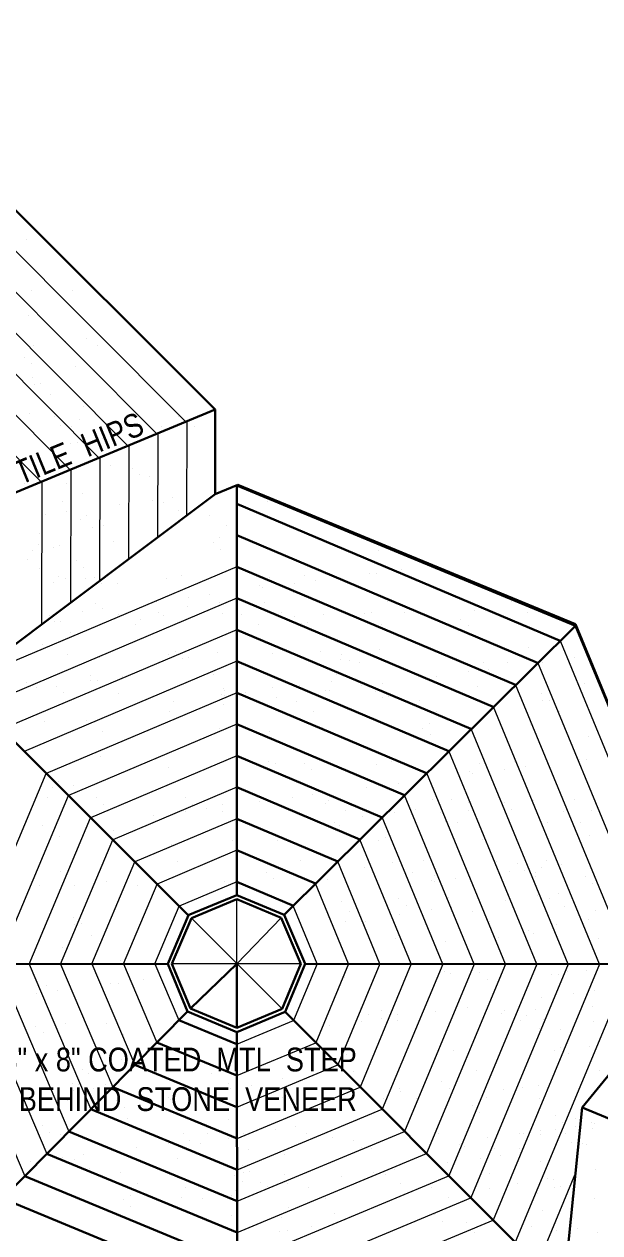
# Model space of a CAD drawing. Header units: inches. Extents: x 279 to 11006, y 233 to 7807.
# Drawn here: x 3026.2 to 3244.7, y 7348.9 to 7807.3 of the extents above; entities that cross this region are included whole.
import ezdxf

# ---------------------------------------------------------------- set-up
doc = ezdxf.new("R2010")
doc.units = ezdxf.units.IN
doc.header["$MEASUREMENT"] = 0
doc.linetypes.add('HIDDEN', pattern=[0.375, 0.25, -0.125])
doc.layers.add('ROOF LINE', color=7, linetype='Continuous', lineweight=30)
doc.layers.add('ROOFLINE', color=7, linetype='HIDDEN', lineweight=30)
doc.styles.add('ARCHENT', font='technical.ttf', dxfattribs={"height": 6})

msp = doc.modelspace()

# ---------------------------------------------------------------- linework, layer by layer
at = {"layer": 'ROOF LINE'}
for p, q in [((2952.16, 7807.28), (3098.73, 7661.15)), ((3098.73, 7661.15), (3098.74, 7629)), ((3098.74, 7629), (3107.3, 7632.55)), ((3235.43, 7579.1), (3106.94, 7632.32)), ((3107.3, 7632.55), (3235.41, 7579.69)), ((3098.74, 7629), (3001.53, 7556.19)), ((3235.41, 7579.69), (3252.8, 7537.7)), ((3286.51, 7455.92), (3235.41, 7579.09)), ((3088.48, 7469.36), (3106.93, 7477)), ((3106.93, 7477), (3124.95, 7469.54)), ((3089.71, 7468.25), (3106.93, 7475.38)), ((3106.93, 7475.38), (3123.8, 7468.39)), ((3080.69, 7450.92), (3088.53, 7469.31)), ((3082.32, 7450.93), (3089.71, 7468.25)), ((3123.8, 7468.39), (3131.18, 7450.94)), ((3124.94, 7469.53), (3132.81, 7450.93)), ((3286.51, 7455.92), (3238.01, 7396.39)), ((3088.18, 7432.8), (3080.7, 7450.92)), ((3089.33, 7433.96), (3082.32, 7450.93)), ((3131.18, 7450.94), (3124.09, 7433.8)), ((3132.81, 7450.93), (3125.24, 7432.65)), ((3106.93, 7425.05), (3088.19, 7432.81)), ((3106.93, 7426.67), (3089.33, 7433.96)), ((3124.09, 7433.8), (3106.93, 7426.67)), ((3125.24, 7432.65), (3106.93, 7425.05)), ((3230.21, 7319.9), (3238.01, 7396.39)), ((3238.01, 7396.39), (3278.75, 7379.53))]:
    msp.add_line(p, q, dxfattribs=at)
at = {"layer": 'ROOF LINE', "color": 93, "lineweight": 9}
for p, q in [((2947.75, 7796.61), (3087.58, 7656.52)), ((2943.2, 7785.6), (3076.59, 7651.96)), ((2938.65, 7774.59), (3065.6, 7647.41)), ((2934.1, 7763.58), (3054.61, 7642.85)), ((2929.55, 7752.57), (3043.62, 7638.29)), ((2925, 7741.56), (3032.64, 7633.73)), ((3087.96, 7656.68), (3087.89, 7620.78)), ((3076.95, 7652.11), (3076.88, 7612.54)), ((3065.94, 7647.55), (3065.87, 7604.3)), ((3054.93, 7642.67), (3054.85, 7596.06)), ((3043.93, 7638.41), (3043.84, 7587.82)), ((3032.92, 7633.85), (3032.82, 7579.58)), ((3106.92, 7601.53), (3001, 7556.64)), ((3106.92, 7589.59), (3009.41, 7548.26)), ((3106.92, 7577.64), (3017.81, 7539.87)), ((3280.38, 7450.53), (3229.86, 7573.01)), ((3106.92, 7565.69), (3026.22, 7531.49)), ((3268.41, 7450.7), (3221.18, 7565.22)), ((3256.5, 7450.72), (3212.74, 7556.83)), ((3106.93, 7553.74), (3034.62, 7523.1)), ((3244.59, 7450.74), (3204.3, 7548.44)), ((3106.93, 7541.8), (3043.03, 7514.72)), ((3232.69, 7450.76), (3195.86, 7540.05)), ((3220.78, 7450.78), (3187.42, 7531.66)), ((3106.93, 7529.85), (3051.43, 7506.33)), ((3004.16, 7450.77), (3034.62, 7523.1)), ((3208.87, 7450.8), (3178.99, 7523.27)), ((3106.93, 7517.9), (3059.83, 7497.94)), ((3016.11, 7450.79), (3043.03, 7514.72)), ((3196.96, 7450.82), (3170.55, 7514.88)), ((3028.06, 7450.82), (3051.43, 7506.33)), ((3106.93, 7505.96), (3068.24, 7489.56)), ((3185.06, 7450.84), (3162.11, 7506.49)), ((3040, 7450.84), (3059.83, 7497.94)), ((3173.15, 7450.86), (3153.67, 7498.1)), ((3106.93, 7494.01), (3076.64, 7481.17)), ((3051.95, 7450.87), (3068.24, 7489.56)), ((3161.24, 7450.88), (3145.23, 7489.71)), ((3063.89, 7450.89), (3076.64, 7481.17)), ((3106.93, 7482.06), (3085.05, 7472.79)), ((3149.34, 7450.9), (3136.79, 7481.32)), ((3075.84, 7450.91), (3085.05, 7472.79)), ((3137.43, 7450.92), (3128.36, 7472.93)), ((2992.22, 7450.75), (3026.43, 7370.4)), ((3004.16, 7450.77), (3034.79, 7378.85)), ((3016.11, 7450.79), (3043.15, 7387.29)), ((3028.06, 7450.82), (3051.5, 7395.74)), ((3040, 7450.84), (3059.86, 7404.19)), ((3051.95, 7450.87), (3068.22, 7412.63)), ((3063.89, 7450.89), (3076.58, 7421.08)), ((3075.84, 7450.91), (3084.94, 7429.53)), ((3137.43, 7450.92), (3128.47, 7429.42)), ((3149.34, 7450.9), (3136.89, 7421.01)), ((3161.24, 7450.88), (3145.3, 7412.6)), ((3173.15, 7450.86), (3153.72, 7404.19)), ((3185.06, 7450.84), (3162.13, 7395.78)), ((3196.96, 7450.82), (3170.55, 7387.38)), ((3208.87, 7450.8), (3178.96, 7378.97)), ((3220.78, 7450.78), (3187.37, 7370.56)), ((3232.69, 7450.76), (3195.79, 7362.15)), ((3244.59, 7450.74), (3204.2, 7353.74)), ((3256.5, 7450.72), (3212.62, 7345.34)), ((3106.94, 7420.43), (3128.47, 7429.42)), ((3106.96, 7408.52), (3136.89, 7421.01)), ((3106.98, 7396.61), (3145.3, 7412.6)), ((3107, 7384.7), (3153.72, 7404.19)), ((3107.02, 7372.79), (3162.13, 7395.78)), ((3107.04, 7360.87), (3170.55, 7387.38)), ((3107.06, 7348.96), (3178.96, 7378.97)), ((3235.48, 7371.63), (3221.03, 7336.93)), ((3107.07, 7337.05), (3187.37, 7370.56)), ((3107.09, 7325.14), (3195.79, 7362.15)), ((3107.11, 7313.23), (3204.2, 7353.74))]:
    msp.add_line(p, q, dxfattribs=at)
at = {"layer": 'ROOF LINE', "color": 93}
for p, q in [((2887.94, 7573.71), (3098.73, 7661.15)), ((3106.93, 7477), (3106.92, 7632.42)), ((3106.92, 7625.43), (3229.66, 7573.42)), ((3106.92, 7613.48), (3221.06, 7565.11)), ((3106.92, 7601.53), (3212.64, 7556.73)), ((3106.92, 7589.59), (3204.22, 7548.36)), ((3106.92, 7577.64), (3195.79, 7539.98)), ((3124.91, 7469.5), (3235.41, 7579.09)), ((3106.92, 7565.69), (3187.37, 7531.6)), ((3088.48, 7469.36), (3001.49, 7556.15)), ((3106.93, 7553.74), (3178.94, 7523.23)), ((3106.93, 7541.8), (3170.52, 7514.85)), ((3106.93, 7529.85), (3162.09, 7506.47)), ((3106.93, 7517.9), (3153.67, 7498.1)), ((3106.93, 7505.96), (3145.24, 7489.72)), ((3106.93, 7494.01), (3136.82, 7481.34)), ((3106.93, 7482.06), (3128.39, 7472.97)), ((3080.69, 7450.92), (2957.79, 7450.68)), ((3132.81, 7450.93), (3282.32, 7450.77)), ((3088.18, 7432.8), (2978.65, 7322.12)), ((3125.24, 7432.65), (3229.45, 7328.52)), ((3106.94, 7420.43), (3084.94, 7429.53)), ((3106.93, 7425.05), (3107.18, 7269)), ((3106.96, 7408.52), (3076.58, 7421.08)), ((3106.98, 7396.61), (3068.22, 7412.63)), ((3106.98, 7396.61), (3068.22, 7412.63)), ((3107, 7384.7), (3059.86, 7404.19)), ((3107.02, 7372.79), (3051.5, 7395.74)), ((3107.04, 7360.87), (3043.15, 7387.29)), ((3107.06, 7348.96), (3034.79, 7378.85)), ((3107.07, 7337.05), (3026.43, 7370.4)), ((3107.09, 7325.14), (3018.07, 7361.95))]:
    msp.add_line(p, q, dxfattribs=at)
at = {"layer": 'ROOF LINE', "color": 4, "lineweight": 9}
for p, q in [((3106.99, 7450.93), (3106.98, 7475.38)), ((3123.8, 7468.39), (3106.99, 7450.93))]:
    msp.add_line(p, q, dxfattribs=at)
at = {"layer": 'ROOF LINE', "color": 5, "lineweight": 9}
for p, q in [((3124.09, 7433.8), (3089.71, 7468.25)), ((3131.18, 7450.94), (3082.32, 7450.93))]:
    msp.add_line(p, q, dxfattribs=at)
at = {"layer": 'ROOF LINE', "color": 5}
for p, q in [((3106.99, 7450.93), (3089.33, 7433.96)), ((3106.93, 7426.67), (3106.99, 7450.93))]:
    msp.add_line(p, q, dxfattribs=at)
at = {"layer": 'ROOFLINE', "color": 7, "linetype": 'Continuous', "lineweight": 25, "ltscale": 100}
for p, q in [((3026.99, 7725.52), (3026.99, 7725.52)), ((3028.87, 7706.16), (3028.87, 7706.16)), ((3044.69, 7706.32), (3044.69, 7706.32)), ((3027.93, 7696.62), (3027.93, 7696.62)), ((3049.88, 7688.04), (3049.88, 7688.04)), ((3029.88, 7685.41), (3029.88, 7685.41)), ((3042.07, 7687.01), (3042.07, 7687.01)), ((3053.97, 7685.34), (3053.97, 7685.34)), ((3026.37, 7680.94), (3026.37, 7680.94)), ((3029.14, 7678.41), (3029.14, 7678.41)), ((3029.57, 7673.44), (3029.57, 7673.44)), ((3045.64, 7677.42), (3045.64, 7677.42)), ((3030.03, 7670.74), (3030.03, 7670.74)), ((3032.33, 7670.91), (3032.33, 7670.91)), ((3036.35, 7666.71), (3036.35, 7666.71)), ((3048.71, 7662.23), (3048.71, 7662.23)), ((3028.34, 7659.55), (3028.34, 7659.55)), ((3037.91, 7658.57), (3037.91, 7658.57)), ((3047.26, 7657.23), (3047.26, 7657.23)), ((3084.62, 7658.66), (3084.62, 7658.66)), ((3039.96, 7654.98), (3039.96, 7654.98)), ((3044.23, 7654.55), (3044.23, 7654.55)), ((3054.1, 7650.85), (3054.1, 7650.85)), ((3078.34, 7654.8), (3078.34, 7654.8)), ((3090.94, 7654.63), (3090.94, 7654.63)), ((3043.71, 7648.39), (3043.71, 7648.39)), ((3046.58, 7648.51), (3046.58, 7648.51)), ((3055.9, 7650), (3055.9, 7650)), ((3059, 7639.96), (3059, 7639.96)), ((3067.15, 7638.89), (3067.15, 7638.89)), ((3026.36, 7632.99), (3026.36, 7632.99)), ((3027.25, 7635.52), (3027.25, 7635.52)), ((3042.14, 7633.18), (3042.14, 7633.18)), ((3069.92, 7636.36), (3069.92, 7636.36)), ((3073.96, 7635.61), (3073.96, 7635.61)), ((3048.47, 7629.15), (3048.47, 7629.15)), ((3082.55, 7627.85), (3082.55, 7627.85)), ((3102.92, 7630.53), (3102.92, 7630.53)), ((3040.91, 7626.08), (3040.91, 7626.08)), ((3062.54, 7625.22), (3062.54, 7625.22)), ((3074.74, 7626.82), (3074.74, 7626.82)), ((3079.28, 7625.9), (3079.28, 7625.9)), ((3118.54, 7626.4), (3118.54, 7626.4)), ((3034.36, 7621.51), (3034.36, 7621.51)), ((3042.17, 7622.53), (3042.17, 7622.53)), ((3047.53, 7619.61), (3047.53, 7619.61)), ((3050.02, 7621.01), (3050.02, 7621.01)), ((3084.85, 7622.68), (3084.85, 7622.68)), ((3096.73, 7621.1), (3096.73, 7621.1)), ((3031.85, 7614.25), (3031.85, 7614.25)), ((3032.92, 7615.89), (3032.92, 7615.89)), ((3052.3, 7616.3), (3052.3, 7616.3)), ((3056.35, 7616.98), (3056.35, 7616.98)), ((3103.06, 7617.07), (3103.06, 7617.07)), ((3031.49, 7610.13), (3031.49, 7610.13)), ((3039.76, 7609.51), (3039.76, 7609.51)), ((3059.94, 7611.06), (3059.94, 7611.06)), ((3097.9, 7610.72), (3097.9, 7610.72)), ((3100.46, 7612.52), (3100.46, 7612.52)), ((3138.83, 7612.34), (3138.83, 7612.34)), ((3029.36, 7607.66), (3029.36, 7607.66)), ((3037.17, 7608.69), (3037.17, 7608.69)), ((3100.66, 7608.19), (3100.66, 7608.19)), ((3160.68, 7607.68), (3160.68, 7607.68)), ((3027.3, 7604.09), (3027.3, 7604.09)), ((3032.07, 7600.77), (3032.07, 7600.77)), ((3045.97, 7603.94), (3045.97, 7603.94)), ((3048.73, 7601.4), (3048.73, 7601.4)), ((3169.32, 7600.44), (3169.32, 7600.44)), ((3039.37, 7597.96), (3039.37, 7597.96)), ((3041.86, 7597.18), (3041.86, 7597.18)), ((3049.68, 7596.99), (3049.68, 7596.99)), ((3052.81, 7597.56), (3052.81, 7597.56)), ((3057.49, 7598.02), (3057.49, 7598.02)), ((3080.23, 7596.99), (3080.23, 7596.99)), ((3086.08, 7598.05), (3086.08, 7598.05)), ((3119.49, 7597.5), (3119.49, 7597.5)), ((3132.79, 7598.13), (3132.79, 7598.13)), ((3136.75, 7596.15), (3136.75, 7596.15)), ((3157.13, 7598.84), (3157.13, 7598.84)), ((3160, 7598.96), (3160, 7598.96)), ((3037.49, 7595.38), (3037.49, 7595.38)), ((3055.57, 7595.02), (3055.57, 7595.02)), ((3061.58, 7595.31), (3061.58, 7595.31)), ((3115.59, 7594.51), (3115.59, 7594.51)), ((3116.75, 7593.52), (3116.75, 7593.52)), ((3128.4, 7591.75), (3128.4, 7591.75)), ((3128.95, 7595.12), (3128.95, 7595.12)), ((3053.25, 7587.39), (3053.25, 7587.39)), ((3076.37, 7588.2), (3076.37, 7588.2)), ((3088.02, 7586.44), (3088.02, 7586.44)), ((3088.57, 7589.81), (3088.57, 7589.81)), ((3096.38, 7590.84), (3096.38, 7590.84)), ((3100.22, 7588.04), (3100.22, 7588.04)), ((3108.03, 7589.07), (3108.03, 7589.07)), ((3117.59, 7588.09), (3117.59, 7588.09)), ((3164.3, 7588.18), (3164.3, 7588.18)), ((3211.02, 7588.27), (3211.02, 7588.27)), ((3036, 7582.88), (3036, 7582.88)), ((3037.18, 7583.42), (3037.18, 7583.42)), ((3048.19, 7584.49), (3048.19, 7584.49)), ((3056, 7585.52), (3056, 7585.52)), ((3060.89, 7582.15), (3060.89, 7582.15)), ((3062.14, 7583.45), (3062.14, 7583.45)), ((3077.21, 7583.98), (3077.21, 7583.98)), ((3079.14, 7583.04), (3079.14, 7583.04)), ((3101.4, 7583.62), (3101.4, 7583.62)), ((3108.85, 7583.54), (3108.85, 7583.54)), ((3119.65, 7584.5), (3119.65, 7584.5)), ((3123.92, 7584.06), (3123.92, 7584.06)), ((3128.64, 7582.55), (3128.64, 7582.55)), ((3139.77, 7583.43), (3139.77, 7583.43)), ((3155.56, 7583.63), (3155.56, 7583.63)), ((3158.02, 7584.32), (3158.02, 7584.32)), ((3170.63, 7584.15), (3170.63, 7584.15)), ((3197.29, 7584.82), (3197.29, 7584.82)), ((3217.34, 7584.24), (3217.34, 7584.24)), ((3037.64, 7580.72), (3037.64, 7580.72)), ((3039.95, 7580.89), (3039.95, 7580.89)), ((3068.46, 7579.42), (3068.46, 7579.42)), ((3070.5, 7581.34), (3070.5, 7581.34)), ((3115.18, 7579.51), (3115.18, 7579.51)), ((3131.41, 7580.02), (3131.41, 7580.02)), ((3133.79, 7580.37), (3133.79, 7580.37)), ((3161.89, 7579.6), (3161.89, 7579.6)), ((3191.93, 7581.58), (3191.93, 7581.58)), ((3194.69, 7579.05), (3194.69, 7579.05)), ((3043.96, 7576.69), (3043.96, 7576.69)), ((3033.02, 7571.87), (3033.02, 7571.87)), ((3042.8, 7568.27), (3042.8, 7568.27)), ((3081.17, 7568.09), (3081.17, 7568.09)), ((3083.55, 7569.38), (3083.55, 7569.38)), ((3099.42, 7568.98), (3099.42, 7568.98)), ((3120.44, 7568.59), (3120.44, 7568.59)), ((3138.68, 7569.48), (3138.68, 7569.48)), ((3146.84, 7568.41), (3146.84, 7568.41)), ((3160.95, 7570.06), (3160.95, 7570.06)), ((3179.2, 7570.94), (3179.2, 7570.94)), ((3217.57, 7570.76), (3217.57, 7570.76)), ((3054.88, 7567.21), (3054.88, 7567.21)), ((3086.32, 7566.85), (3086.32, 7566.85)), ((3088.7, 7567.2), (3088.7, 7567.2)), ((3106.94, 7565.04), (3106.94, 7565.04)), ((3146.34, 7566.34), (3146.34, 7566.34)), ((3149.6, 7565.88), (3149.6, 7565.88)), ((3153.65, 7565.13), (3153.65, 7565.13)), ((3200.36, 7565.21), (3200.36, 7565.21)), ((3209.63, 7565.37), (3209.63, 7565.37)), ((3222.98, 7565.37), (3222.98, 7565.37)), ((3235.18, 7566.98), (3235.18, 7566.98)), ((3051.48, 7560.4), (3051.48, 7560.4)), ((3063.51, 7559.97), (3063.51, 7559.97)), ((3098.19, 7560.48), (3098.19, 7560.48)), ((3144.91, 7560.57), (3144.91, 7560.57)), ((3150.59, 7559.14), (3150.59, 7559.14)), ((3182.61, 7560.05), (3182.61, 7560.05)), ((3194.8, 7561.66), (3194.8, 7561.66)), ((3202.61, 7562.69), (3202.61, 7562.69)), ((3026.98, 7557.67), (3026.98, 7557.67)), ((3030.95, 7555.69), (3030.95, 7555.69)), ((3038.46, 7556.22), (3038.46, 7556.22)), ((3051.32, 7558.37), (3051.32, 7558.37)), ((3054.2, 7558.49), (3054.2, 7558.49)), ((3101.75, 7555.25), (3101.75, 7555.25)), ((3102.35, 7554.71), (3102.35, 7554.71)), ((3120.6, 7555.6), (3120.6, 7555.6)), ((3130.58, 7556.5), (3130.58, 7556.5)), ((3140.72, 7554.53), (3140.72, 7554.53)), ((3142.23, 7554.74), (3142.23, 7554.74)), ((3142.78, 7558.11), (3142.78, 7558.11)), ((3154.43, 7556.34), (3154.43, 7556.34)), ((3158.97, 7555.42), (3158.97, 7555.42)), ((3159.39, 7554.38), (3159.39, 7554.38)), ((3162.23, 7557.37), (3162.23, 7557.37)), ((3198.23, 7555.92), (3198.23, 7555.92)), ((3238.75, 7557.38), (3238.75, 7557.38)), ((3041.22, 7553.68), (3041.22, 7553.68)), ((3061.84, 7553.25), (3061.84, 7553.25)), ((3080.08, 7554.14), (3080.08, 7554.14)), ((3083, 7550.45), (3083, 7550.45)), ((3101.25, 7553.17), (3101.25, 7553.17)), ((3102.4, 7552.79), (3102.4, 7552.79)), ((3104.51, 7552.71), (3104.51, 7552.71)), ((3110.21, 7553.82), (3110.21, 7553.82)), ((3114.05, 7551.03), (3114.05, 7551.03)), ((3121.86, 7552.05), (3121.86, 7552.05)), ((3129.71, 7550.53), (3129.71, 7550.53)), ((3162.15, 7551.85), (3162.15, 7551.85)), ((3164.53, 7552.2), (3164.53, 7552.2)), ((3176.42, 7550.62), (3176.42, 7550.62)), ((3222.68, 7553.41), (3222.68, 7553.41)), ((3223.13, 7550.71), (3223.13, 7550.71)), ((3225.44, 7550.87), (3225.44, 7550.87)), ((3081.48, 7546.74), (3081.48, 7546.74)), ((3089.32, 7546.42), (3089.32, 7546.42)), ((3101.85, 7549.42), (3101.85, 7549.42)), ((3136.03, 7546.5), (3136.03, 7546.5)), ((3182.75, 7546.59), (3182.75, 7546.59)), ((3229.46, 7546.68), (3229.46, 7546.68)), ((3033.97, 7542.97), (3033.97, 7542.97)), ((3049.75, 7543.16), (3049.75, 7543.16)), ((3139.63, 7540.58), (3139.63, 7540.58)), ((3180.14, 7542.04), (3180.14, 7542.04)), ((3218.52, 7541.86), (3218.52, 7541.86)), ((3056.08, 7539.13), (3056.08, 7539.13)), ((3100.37, 7540.07), (3100.37, 7540.07)), ((3119.44, 7539.03), (3119.44, 7539.03)), ((3177.58, 7540.24), (3177.58, 7540.24)), ((3180.35, 7537.71), (3180.35, 7537.71)), ((3240.37, 7537.19), (3240.37, 7537.19)), ((3055.14, 7529.59), (3055.14, 7529.59)), ((3119.05, 7527.48), (3119.05, 7527.48)), ((3132.49, 7527.07), (3132.49, 7527.07)), ((3165.76, 7527.56), (3165.76, 7527.56)), ((3199.18, 7527.02), (3199.18, 7527.02)), ((3212.48, 7527.65), (3212.48, 7527.65)), ((3236.81, 7528.35), (3236.81, 7528.35)), ((3239.69, 7528.48), (3239.69, 7528.48)), ((3040.53, 7525.87), (3040.53, 7525.87)), ((3081.03, 7525.24), (3081.03, 7525.24)), ((3121.54, 7526.7), (3121.54, 7526.7)), ((3135.26, 7524.54), (3135.26, 7524.54)), ((3159.91, 7526.51), (3159.91, 7526.51)), ((3195.28, 7524.03), (3195.28, 7524.03)), ((3196.44, 7523.04), (3196.44, 7523.04)), ((3208.63, 7524.64), (3208.63, 7524.64)), ((3216.44, 7525.67), (3216.44, 7525.67)), ((3036.97, 7517.64), (3036.97, 7517.64)), ((3039.1, 7520.1), (3039.1, 7520.1)), ((3044.78, 7518.67), (3044.78, 7518.67)), ((3156.06, 7517.72), (3156.06, 7517.72)), ((3168.26, 7519.33), (3168.26, 7519.33)), ((3176.06, 7520.35), (3176.06, 7520.35)), ((3034.91, 7514.06), (3034.91, 7514.06)), ((3053.58, 7513.91), (3053.58, 7513.91)), ((3087.4, 7513.91), (3087.4, 7513.91)), ((3127.88, 7514.01), (3127.88, 7514.01)), ((3135.69, 7515.04), (3135.69, 7515.04)), ((3141.82, 7512.97), (3141.82, 7512.97)), ((3181.09, 7513.14), (3181.09, 7513.14)), ((3188.54, 7513.06), (3188.54, 7513.06)), ((3235.25, 7513.15), (3235.25, 7513.15)), ((3056.34, 7511.38), (3056.34, 7511.38)), ((3087.5, 7508.69), (3087.5, 7508.69)), ((3090.17, 7511.37), (3090.17, 7511.37)), ((3095.11, 7512.89), (3095.11, 7512.89)), ((3095.31, 7509.72), (3095.31, 7509.72)), ((3101.31, 7511.17), (3101.31, 7511.17)), ((3101.44, 7508.86), (3101.44, 7508.86)), ((3115.69, 7512.4), (3115.69, 7512.4)), ((3140.58, 7511.67), (3140.58, 7511.67)), ((3148.15, 7508.94), (3148.15, 7508.94)), ((3150.19, 7510.86), (3150.19, 7510.86)), ((3166.84, 7508.42), (3166.84, 7508.42)), ((3174.65, 7509.45), (3174.65, 7509.45)), ((3184.22, 7508.48), (3184.22, 7508.48)), ((3194.86, 7509.03), (3194.86, 7509.03)), ((3195.02, 7512.13), (3195.02, 7512.13)), ((3208.33, 7512.07), (3208.33, 7512.07)), ((3211.09, 7509.54), (3211.09, 7509.54)), ((3219.46, 7512.95), (3219.46, 7512.95)), ((3230.93, 7508.56), (3230.93, 7508.56)), ((3241.57, 7509.12), (3241.57, 7509.12)), ((3075.31, 7507.09), (3075.31, 7507.09)), ((3143.83, 7504.36), (3143.83, 7504.36)), ((3154.65, 7506.82), (3154.65, 7506.82)), ((3186.27, 7504.88), (3186.27, 7504.88)), ((3190.54, 7504.45), (3190.54, 7504.45)), ((3224.65, 7504.7), (3224.65, 7504.7)), ((3237.25, 7504.53), (3237.25, 7504.53)), ((3033.36, 7503.42), (3033.36, 7503.42)), ((3039.69, 7499.39), (3039.69, 7499.39)), ((3060.15, 7501.43), (3060.15, 7501.43)), ((3145.76, 7503.42), (3145.76, 7503.42)), ((3200.41, 7500.75), (3200.41, 7500.75)), ((3240.64, 7499.57), (3240.64, 7499.57)), ((3081.98, 7496.33), (3081.98, 7496.33)), ((3105.1, 7497.69), (3105.1, 7497.69)), ((3122.49, 7497.79), (3122.49, 7497.79)), ((3160.86, 7497.61), (3160.86, 7497.61)), ((3163.24, 7498.9), (3163.24, 7498.9)), ((3166, 7496.37), (3166, 7496.37)), ((3200.12, 7498.11), (3200.12, 7498.11)), ((3226.02, 7495.86), (3226.02, 7495.86)), ((3224.59, 7490.09), (3224.59, 7490.09)), ((3039.92, 7485.91), (3039.92, 7485.91)), ((3084.46, 7489.83), (3084.46, 7489.83)), ((3118.15, 7485.74), (3118.15, 7485.74)), ((3131.17, 7489.92), (3131.17, 7489.92)), ((3155.32, 7487.59), (3155.32, 7487.59)), ((3166.04, 7489.36), (3166.04, 7489.36)), ((3177.88, 7490), (3177.88, 7490)), ((3205.31, 7489.86), (3205.31, 7489.86)), ((3210.27, 7486.02), (3210.27, 7486.02)), ((3213.46, 7488.79), (3213.46, 7488.79)), ((3216.23, 7486.26), (3216.23, 7486.26)), ((3220.27, 7485.51), (3220.27, 7485.51)), ((3222.46, 7487.63), (3222.46, 7487.63)), ((3230.27, 7488.66), (3230.27, 7488.66)), ((3057.52, 7482.13), (3057.52, 7482.13)), ((3065.33, 7483.16), (3065.33, 7483.16)), ((3102.26, 7482.27), (3102.26, 7482.27)), ((3120.91, 7483.2), (3120.91, 7483.2)), ((3141.52, 7482.77), (3141.52, 7482.77)), ((3173.56, 7485.42), (3173.56, 7485.42)), ((3180.93, 7482.69), (3180.93, 7482.69)), ((3182.04, 7484.23), (3182.04, 7484.23)), ((3182.09, 7482.31), (3182.09, 7482.31)), ((3189.9, 7483.34), (3189.9, 7483.34)), ((3220.41, 7484.05), (3220.41, 7484.05)), ((3239.08, 7483.9), (3239.08, 7483.9)), ((3241.84, 7481.37), (3241.84, 7481.37)), ((3031.97, 7480.52), (3031.97, 7480.52)), ((3045.33, 7480.52), (3045.33, 7480.52)), ((3069.42, 7480.45), (3069.42, 7480.45)), ((3221.05, 7476.72), (3221.05, 7476.72)), ((3228.86, 7477.75), (3228.86, 7477.75)), ((3061.09, 7472.53), (3061.09, 7472.53)), ((3146.71, 7474.52), (3146.71, 7474.52)), ((3168.37, 7475.63), (3168.37, 7475.63)), ((3171.14, 7473.09), (3171.14, 7473.09)), ((3187.22, 7475.98), (3187.22, 7475.98)), ((3188.48, 7472.44), (3188.48, 7472.44)), ((3208.85, 7475.12), (3208.85, 7475.12)), ((3225.59, 7475.8), (3225.59, 7475.8)), ((3231.16, 7472.58), (3231.16, 7472.58)), ((3045.02, 7468.56), (3045.02, 7468.56)), ((3149.62, 7470.83), (3149.62, 7470.83)), ((3168.48, 7469.8), (3168.48, 7469.8)), ((3180.67, 7471.41), (3180.67, 7471.41)), ((3196.33, 7470.92), (3196.33, 7470.92)), ((3240.52, 7467.57), (3240.52, 7467.57)), ((3243.04, 7471), (3243.04, 7471)), ((3045.48, 7465.86), (3045.48, 7465.86)), ((3047.79, 7466.03), (3047.79, 7466.03)), ((3148.1, 7467.12), (3148.1, 7467.12)), ((3155.95, 7466.8), (3155.95, 7466.8)), ((3202.66, 7466.89), (3202.66, 7466.89)), ((3217.51, 7463.5), (3217.51, 7463.5)), ((3219.44, 7462.57), (3219.44, 7462.57)), ((3228.33, 7465.96), (3228.33, 7465.96)), ((3051.81, 7461.83), (3051.81, 7461.83)), ((3166.99, 7460.46), (3166.99, 7460.46)), ((3186.07, 7459.41), (3186.07, 7459.41)), ((3206.25, 7460.96), (3206.25, 7460.96)), ((3244.21, 7460.62), (3244.21, 7460.62)), ((3040.86, 7457.01), (3040.86, 7457.01)), ((3062.72, 7452.35), (3062.72, 7452.35)), ((3071.36, 7445.11), (3071.36, 7445.11)), ((3147.65, 7445.62), (3147.65, 7445.62)), ((3185.68, 7447.86), (3185.68, 7447.86)), ((3188.17, 7447.08), (3188.17, 7447.08)), ((3199.12, 7447.46), (3199.12, 7447.46)), ((3201.88, 7444.92), (3201.88, 7444.92)), ((3226.54, 7446.9), (3226.54, 7446.9)), ((3229, 7446.73), (3229, 7446.73)), ((3232.39, 7447.95), (3232.39, 7447.95)), ((3239.73, 7448.5), (3239.73, 7448.5)), ((3030.98, 7439.8), (3030.98, 7439.8)), ((3034.82, 7442.8), (3034.82, 7442.8)), ((3038.79, 7440.82), (3038.79, 7440.82)), ((3059.16, 7443.51), (3059.16, 7443.51)), ((3062.04, 7443.63), (3062.04, 7443.63)), ((3234.88, 7439.71), (3234.88, 7439.71)), ((3242.69, 7440.74), (3242.69, 7440.74)), ((3202.31, 7435.42), (3202.31, 7435.42)), ((3222.69, 7438.1), (3222.69, 7438.1)), ((3154.03, 7434.29), (3154.03, 7434.29)), ((3156.79, 7431.76), (3156.79, 7431.76)), ((3161.74, 7433.27), (3161.74, 7433.27)), ((3167.94, 7431.55), (3167.94, 7431.55)), ((3182.31, 7432.79), (3182.31, 7432.79)), ((3194.5, 7434.39), (3194.5, 7434.39)), ((3207.2, 7432.06), (3207.2, 7432.06)), ((3208.45, 7433.35), (3208.45, 7433.35)), ((3216.81, 7431.24), (3216.81, 7431.24)), ((3220.39, 7433.66), (3220.39, 7433.66)), ((3242.05, 7434.77), (3242.05, 7434.77)), ((3030.68, 7427.22), (3030.68, 7427.22)), ((3041.81, 7428.1), (3041.81, 7428.1)), ((3057.6, 7428.3), (3057.6, 7428.3)), ((3141.93, 7427.47), (3141.93, 7427.47)), ((3154.13, 7429.07), (3154.13, 7429.07)), ((3161.94, 7430.1), (3161.94, 7430.1)), ((3168.06, 7429.24), (3168.06, 7429.24)), ((3214.77, 7429.32), (3214.77, 7429.32)), ((3221.79, 7426.26), (3221.79, 7426.26)), ((3223.3, 7429.97), (3223.3, 7429.97)), ((3229.63, 7425.94), (3229.63, 7425.94)), ((3242.16, 7428.95), (3242.16, 7428.95)), ((3033.44, 7424.69), (3033.44, 7424.69)), ((3063.92, 7424.27), (3063.92, 7424.27)), ((3148.6, 7416.71), (3148.6, 7416.71)), ((3171.72, 7418.08), (3171.72, 7418.08)), ((3189.11, 7418.18), (3189.11, 7418.18)), ((3227.48, 7417.99), (3227.48, 7417.99)), ((3229.86, 7419.29), (3229.86, 7419.29)), ((3232.63, 7416.75), (3232.63, 7416.75)), ((3240.67, 7419.6), (3240.67, 7419.6)), ((3062.98, 7414.73), (3062.98, 7414.73)), ((3048.37, 7411.01), (3048.37, 7411.01)), ((3050.66, 7409.36), (3050.66, 7409.36)), ((3097.38, 7409.44), (3097.38, 7409.44)), ((3151.08, 7410.21), (3151.08, 7410.21)), ((3197.79, 7410.3), (3197.79, 7410.3)), ((3244.5, 7410.39), (3244.5, 7410.39)), ((3044.38, 7405.49), (3044.38, 7405.49)), ((3046.94, 7405.24), (3046.94, 7405.24)), ((3052.62, 7403.81), (3052.62, 7403.81)), ((3056.99, 7405.33), (3056.99, 7405.33)), ((3083.64, 7406), (3083.64, 7406)), ((3103.7, 7405.41), (3103.7, 7405.41)), ((3104.67, 7403.6), (3104.67, 7403.6)), ((3112.48, 7404.63), (3112.48, 7404.63)), ((3122.05, 7403.66), (3122.05, 7403.66)), ((3124.16, 7407.46), (3124.16, 7407.46)), ((3132.85, 7407.32), (3132.85, 7407.32)), ((3168.76, 7403.74), (3168.76, 7403.74)), ((3184.77, 7406.12), (3184.77, 7406.12)), ((3187.54, 7403.59), (3187.54, 7403.59)), ((3208.15, 7403.15), (3208.15, 7403.15)), ((3215.47, 7403.83), (3215.47, 7403.83)), ((3221.34, 7404.76), (3221.34, 7404.76)), ((3032.62, 7401.17), (3032.62, 7401.17)), ((3042.75, 7399.2), (3042.75, 7399.2)), ((3044.81, 7402.78), (3044.81, 7402.78)), ((3061.42, 7399.05), (3061.42, 7399.05)), ((3078.29, 7402.76), (3078.29, 7402.76)), ((3081.05, 7400.22), (3081.05, 7400.22)), ((3081.66, 7399.54), (3081.66, 7399.54)), ((3083.59, 7398.6), (3083.59, 7398.6)), ((3092.48, 7402), (3092.48, 7402)), ((3124.1, 7400.06), (3124.1, 7400.06)), ((3128.37, 7399.63), (3128.37, 7399.63)), ((3162.48, 7399.88), (3162.48, 7399.88)), ((3168.88, 7402.65), (3168.88, 7402.65)), ((3175.08, 7399.72), (3175.08, 7399.72)), ((3201.74, 7400.38), (3201.74, 7400.38)), ((3221.8, 7399.8), (3221.8, 7399.8)), ((3242.25, 7401.85), (3242.25, 7401.85)), ((3064.19, 7396.52), (3064.19, 7396.52)), ((3138.24, 7395.93), (3138.24, 7395.93)), ((3196.38, 7397.14), (3196.38, 7397.14)), ((3199.15, 7394.61), (3199.15, 7394.61)), ((3033.2, 7389.59), (3033.2, 7389.59)), ((3065.56, 7392.12), (3065.56, 7392.12)), ((3103.93, 7391.93), (3103.93, 7391.93)), ((3227.71, 7393.43), (3227.71, 7393.43)), ((3230.47, 7390.9), (3230.47, 7390.9)), ((3235.42, 7392.41), (3235.42, 7392.41)), ((3235.62, 7389.25), (3235.62, 7389.25)), ((3241.62, 7390.7), (3241.62, 7390.7)), ((3242.58, 7390.35), (3242.58, 7390.35)), ((3035.96, 7387.06), (3035.96, 7387.06)), ((3040.01, 7386.3), (3040.01, 7386.3)), ((3086.72, 7386.39), (3086.72, 7386.39)), ((3095.98, 7386.54), (3095.98, 7386.54)), ((3109.34, 7386.55), (3109.34, 7386.55)), ((3121.54, 7388.15), (3121.54, 7388.15)), ((3129.34, 7389.18), (3129.34, 7389.18)), ((3133.43, 7386.48), (3133.43, 7386.48)), ((3143.14, 7385.04), (3143.14, 7385.04)), ((3183.65, 7386.5), (3183.65, 7386.5)), ((3202.21, 7385.03), (3202.21, 7385.03)), ((3214.4, 7386.64), (3214.4, 7386.64)), ((3215.62, 7386.61), (3215.62, 7386.61)), ((3222.02, 7386.32), (3222.02, 7386.32)), ((3222.21, 7387.67), (3222.21, 7387.67)), ((3227.81, 7388.22), (3227.81, 7388.22)), ((3231.78, 7386.69), (3231.78, 7386.69)), ((3241.74, 7388.38), (3241.74, 7388.38)), ((3068.97, 7381.23), (3068.97, 7381.23)), ((3081.16, 7382.84), (3081.16, 7382.84)), ((3088.97, 7383.86), (3088.97, 7383.86)), ((3093.15, 7382.77), (3093.15, 7382.77)), ((3103.87, 7384.54), (3103.87, 7384.54)), ((3111.39, 7380.6), (3111.39, 7380.6)), ((3151.29, 7383.98), (3151.29, 7383.98)), ((3154.06, 7381.44), (3154.06, 7381.44)), ((3158.1, 7380.69), (3158.1, 7380.69)), ((3191.39, 7382.58), (3191.39, 7382.58)), ((3193.32, 7381.64), (3193.32, 7381.64)), ((3204.81, 7380.78), (3204.81, 7380.78)), ((3214.08, 7380.93), (3214.08, 7380.93)), ((3227.44, 7380.93), (3227.44, 7380.93)), ((3233.83, 7383.1), (3233.83, 7383.1)), ((3238.1, 7382.66), (3238.1, 7382.66)), ((3239.63, 7382.54), (3239.63, 7382.54)), ((3028.59, 7375.91), (3028.59, 7375.91)), ((3040.78, 7377.52), (3040.78, 7377.52)), ((3045.33, 7376.59), (3045.33, 7376.59)), ((3048.59, 7378.55), (3048.59, 7378.55)), ((3084.59, 7377.09), (3084.59, 7377.09)), ((3125.1, 7378.56), (3125.1, 7378.56)), ((3187.06, 7375.62), (3187.06, 7375.62)), ((3199.26, 7377.22), (3199.26, 7377.22)), ((3207.06, 7378.25), (3207.06, 7378.25)), ((3222.28, 7375.86), (3222.28, 7375.86)), ((3050.89, 7373.38), (3050.89, 7373.38)), ((3062.78, 7371.8), (3062.78, 7371.8)), ((3109.03, 7374.58), (3109.03, 7374.58)), ((3109.49, 7371.88), (3109.49, 7371.88)), ((3111.8, 7372.05), (3111.8, 7372.05)), ((3125.05, 7371.16), (3125.05, 7371.16)), ((3158.88, 7371.91), (3158.88, 7371.91)), ((3163.42, 7370.98), (3163.42, 7370.98)), ((3166.69, 7372.93), (3166.69, 7372.93)), ((3202.69, 7371.48), (3202.69, 7371.48)), ((3243.2, 7372.94), (3243.2, 7372.94)), ((3069.1, 7367.77), (3069.1, 7367.77)), ((3084.54, 7369.7), (3084.54, 7369.7)), ((3106.2, 7370.81), (3106.2, 7370.81)), ((3108.97, 7368.28), (3108.97, 7368.28)), ((3115.82, 7367.85), (3115.82, 7367.85)), ((3118.5, 7366.59), (3118.5, 7366.59)), ((3126.31, 7367.62), (3126.31, 7367.62)), ((3146.68, 7370.3), (3146.68, 7370.3)), ((3168.99, 7367.76), (3168.99, 7367.76)), ((3213.6, 7367.58), (3213.6, 7367.58)), ((3224.76, 7369.36), (3224.76, 7369.36)), ((3227.13, 7368.97), (3227.13, 7368.97)), ((3229.89, 7366.44), (3229.89, 7366.44)), ((3066.5, 7363.21), (3066.5, 7363.21)), ((3085.93, 7362.3), (3085.93, 7362.3)), ((3087.45, 7366.01), (3087.45, 7366.01)), ((3093.78, 7361.98), (3093.78, 7361.98)), ((3104.87, 7363.03), (3104.87, 7363.03)), ((3106.31, 7364.98), (3106.31, 7364.98)), ((3134.16, 7366.1), (3134.16, 7366.1)), ((3140.49, 7362.07), (3140.49, 7362.07)), ((3180.87, 7366.18), (3180.87, 7366.18)), ((3187.2, 7362.15), (3187.2, 7362.15)), ((3202.88, 7365.8), (3202.88, 7365.8)), ((3221.12, 7363.64), (3221.12, 7363.64)), ((3227.59, 7366.27), (3227.59, 7366.27)), ((3233.91, 7362.24), (3233.91, 7362.24)), ((3242.56, 7361.8), (3242.56, 7361.8)), ((3063.94, 7361.42), (3063.94, 7361.42)), ((3066.71, 7358.88), (3066.71, 7358.88)), ((3126.73, 7358.37), (3126.73, 7358.37)), ((3184.6, 7357.6), (3184.6, 7357.6)), ((3222.97, 7357.42), (3222.97, 7357.42)), ((3104.82, 7355.64), (3104.82, 7355.64)), ((3123.9, 7354.6), (3123.9, 7354.6)), ((3144.08, 7356.14), (3144.08, 7356.14)), ((3182.04, 7355.81), (3182.04, 7355.81)), ((3184.8, 7353.27), (3184.8, 7353.27)), ((3194.27, 7352.74), (3194.27, 7352.74)), ((3215.93, 7353.85), (3215.93, 7353.85)), ((3234.78, 7354.2), (3234.78, 7354.2)), ((3123.17, 7349.53), (3123.17, 7349.53)), ((3126.05, 7349.65), (3126.05, 7349.65)), ((3135.37, 7351.14), (3135.37, 7351.14)), ((3197.18, 7349.05), (3197.18, 7349.05)), ((3218.7, 7351.31), (3218.7, 7351.31)), ((3228.23, 7349.62), (3228.23, 7349.62)), ((3236.04, 7350.65), (3236.04, 7350.65)), ((3243.89, 7349.13), (3243.89, 7349.13))]:
    msp.add_line(p, q, dxfattribs=at)

# ---------------------------------------------------------------- texts
at = {"layer": 'ROOFLINE', "color": 7, "linetype": 'Continuous', "lineweight": 9, "ltscale": 0.5, "insert": (3072.53, 7651.99), "char_height": 9, "attachment_point": 9, "rotation": 22.3794, "style": 'ARCHENT'}
msp.add_mtext('PRE -FORMED  CONCRETE  TILE  HIPS', dxfattribs=at)
at = {"layer": 'ROOFLINE', "color": 7, "linetype": 'Continuous', "lineweight": 9, "ltscale": 0.75, "insert": (3152.46, 7394.99), "char_height": 9, "attachment_point": 9, "rotation": 0.0021, "style": 'ARCHENT'}
msp.add_mtext('MIN  4" x 8" x 8" COATED  MTL  STEP\\PFLASHING  INSTALLED  BEHIND  STONE  VENEER', dxfattribs=at)

doc.saveas('drawing.dxf')
